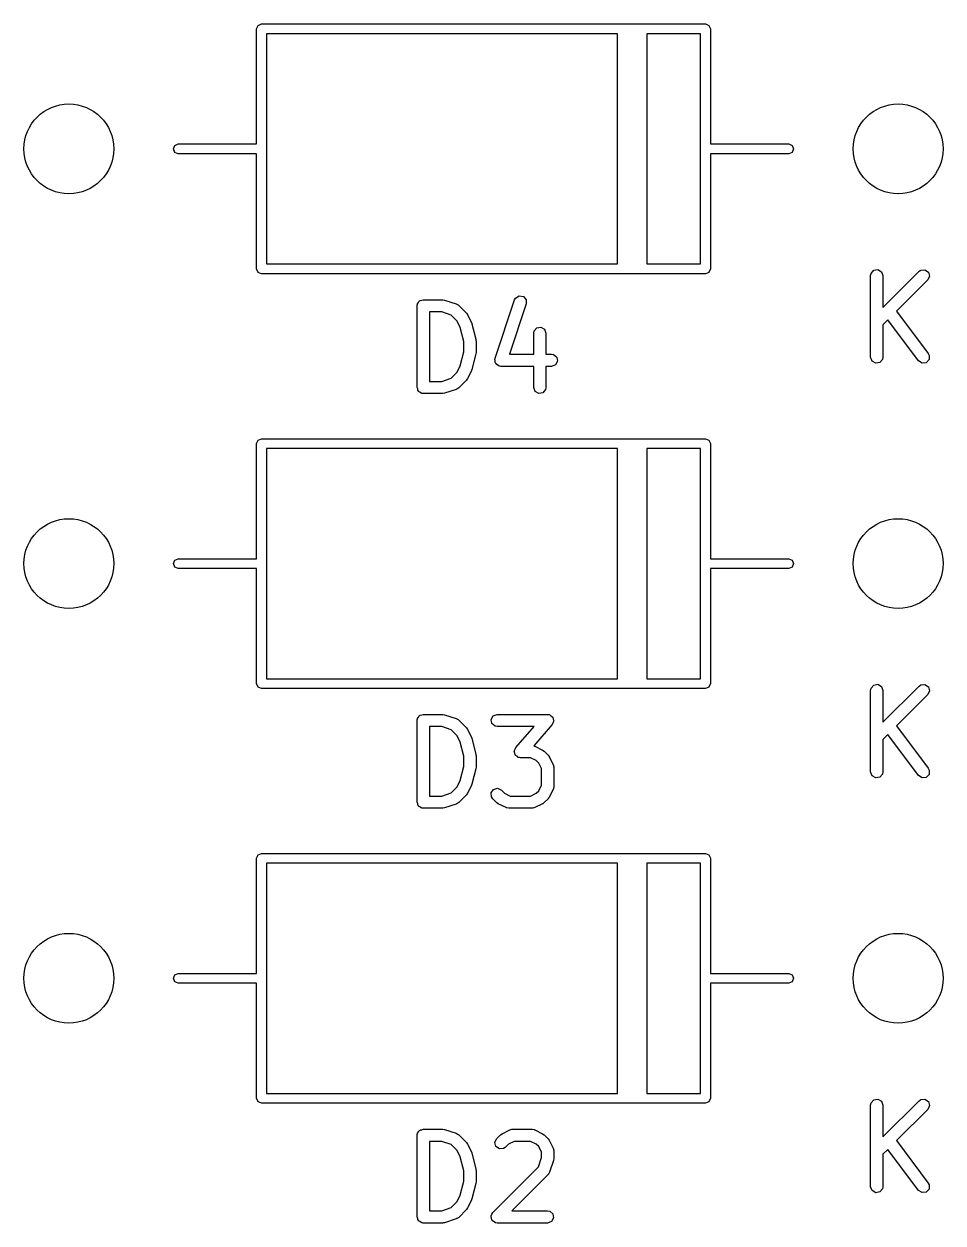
# Model space of a CAD drawing. Extents: x 80 to 221, y -131 to -73.
# Drawn here: x 82.32 to 93.58, y -99.32 to -84.63 of the extents above; entities that cross this region are included whole.
import ezdxf

# ---------------------------------------------------------------- set-up
doc = ezdxf.new("R2010")
doc.units = 0
doc.layers.add('BLACK', color=7, linetype='CONTINUOUS')

msp = doc.modelspace()

# ---------------------------------------------------------------- linework, layer by layer
at = {"layer": 'BLACK', "linetype": 'CONTINUOUS'}
for p, q in [((85.172, -84.688), (85.1896, -84.6456)), ((85.172, -86.098), (85.172, -84.688)), ((85.1896, -84.6456), (85.232, -84.628)), ((85.232, -84.628), (90.672, -84.628)), ((90.672, -84.628), (90.7144, -84.6456)), ((90.7144, -84.6456), (90.732, -84.688)), ((90.732, -84.688), (90.732, -86.098)), ((85.292, -84.748), (85.292, -87.568)), ((89.592, -84.748), (85.292, -84.748)), ((89.592, -87.568), (89.592, -84.748)), ((89.952, -84.748), (89.952, -87.568)), ((90.612, -84.748), (89.952, -84.748)), ((90.612, -87.568), (90.612, -84.748)), ((84.152, -86.158), (84.1696, -86.1156)), ((84.1696, -86.2004), (84.152, -86.158)), ((84.1696, -86.1156), (84.212, -86.098)), ((84.212, -86.218), (84.1696, -86.2004)), ((84.212, -86.098), (85.172, -86.098)), ((90.732, -86.098), (91.692, -86.098)), ((91.692, -86.098), (91.7344, -86.1156)), ((91.7344, -86.2004), (91.692, -86.218)), ((91.7344, -86.1156), (91.752, -86.158)), ((91.752, -86.158), (91.7344, -86.2004)), ((85.172, -86.218), (84.212, -86.218)), ((85.172, -87.628), (85.172, -86.218)), ((91.692, -86.218), (90.732, -86.218)), ((90.732, -86.218), (90.732, -87.628)), ((85.1896, -87.6704), (85.172, -87.628)), ((85.232, -87.688), (85.1896, -87.6704)), ((85.292, -87.568), (89.592, -87.568)), ((89.952, -87.568), (90.612, -87.568)), ((90.7144, -87.6704), (90.672, -87.688)), ((90.732, -87.628), (90.7144, -87.6704)), ((92.6996, -87.6847), (92.7326, -87.6454)), ((92.7326, -87.6454), (92.7831, -87.6365)), ((92.7831, -87.6365), (92.8275, -87.6622)), ((92.8275, -87.6622), (92.8451, -87.7104)), ((92.8451, -88.1007), (93.2885, -87.6573)), ((93.2885, -87.6573), (93.3098, -87.6424)), ((93.3098, -87.6424), (93.3609, -87.6379)), ((93.3609, -87.6379), (93.403, -87.6674)), ((93.403, -87.6674), (93.4162, -87.7169)), ((90.672, -87.688), (85.232, -87.688)), ((92.6951, -87.7104), (92.6996, -87.6847)), ((92.6951, -88.7104), (92.6951, -87.7104)), ((92.8451, -87.7104), (92.8451, -88.1007)), ((93.3946, -87.7634), (93.012, -88.146)), ((93.4162, -87.7169), (93.3946, -87.7634)), ((88.3456, -87.9861), (88.3893, -87.9593)), ((88.3893, -87.9593), (88.4401, -87.9668)), ((88.4401, -87.9668), (88.4741, -88.0052)), ((87.1389, -88.0804), (87.1406, -88.0706)), ((87.1389, -89.0804), (87.1389, -88.0804)), ((87.14, -88.0674), (87.1417, -88.0645)), ((87.1406, -88.0706), (87.14, -88.0674)), ((87.1417, -88.0645), (87.1434, -88.0547)), ((87.1434, -88.0547), (87.156, -88.0398)), ((87.156, -88.0398), (87.1657, -88.0229)), ((87.1657, -88.0229), (87.1721, -88.0206)), ((87.1721, -88.0206), (87.1764, -88.0154)), ((87.1764, -88.0154), (87.1956, -88.012)), ((87.1956, -88.012), (87.2139, -88.0054)), ((87.2139, -88.0054), (87.452, -88.0054)), ((87.452, -88.0054), (87.4741, -88.0093)), ((87.4741, -88.0093), (87.4757, -88.0092)), ((87.4757, -88.0092), (87.6186, -88.0568)), ((87.6186, -88.0568), (87.6415, -88.0693)), ((87.6415, -88.0693), (87.6438, -88.0731)), ((87.6438, -88.0731), (87.6479, -88.075)), ((87.6479, -88.075), (87.7431, -88.1702)), ((88.0951, -88.7233), (88.3332, -88.009)), ((88.4755, -88.0565), (88.2703, -88.672)), ((88.3332, -88.009), (88.3456, -87.9861)), ((88.4741, -88.0052), (88.4755, -88.0565)), ((87.2889, -88.1554), (87.2889, -89.0054)), ((87.4398, -88.1554), (87.2889, -88.1554)), ((87.5543, -88.1936), (87.4398, -88.1554)), ((87.6285, -88.2677), (87.5543, -88.1936)), ((87.6669, -88.3447), (87.6285, -88.2677)), ((87.7431, -88.1702), (87.756, -88.1886)), ((87.756, -88.1886), (87.7572, -88.1897)), ((87.7572, -88.1897), (87.8048, -88.2849)), ((92.9048, -88.2531), (92.8451, -88.3129)), ((93.2815, -88.7554), (92.9048, -88.2531)), ((93.012, -88.146), (93.4015, -88.6654)), ((87.7103, -88.5182), (87.6669, -88.3447)), ((87.8048, -88.2849), (87.8085, -88.2973)), ((87.8085, -88.2973), (87.8105, -88.3003)), ((87.8105, -88.3003), (87.8581, -88.4908)), ((88.5675, -88.4137), (88.572, -88.3881)), ((88.5675, -88.672), (88.5675, -88.4137)), ((88.572, -88.3881), (88.605, -88.3488)), ((88.605, -88.3488), (88.6555, -88.3399)), ((88.6555, -88.3399), (88.6999, -88.3655)), ((88.6999, -88.3655), (88.7175, -88.4137)), ((88.7175, -88.4137), (88.7175, -88.672)), ((92.8451, -88.3129), (92.8451, -88.7104)), ((87.7103, -88.6426), (87.7103, -88.5182)), ((87.8581, -88.4908), (87.8591, -88.5057)), ((87.8591, -88.5057), (87.8603, -88.509)), ((87.8603, -88.509), (87.8603, -88.6518)), ((87.6669, -88.8161), (87.7103, -88.6426)), ((87.8581, -88.67), (87.8105, -88.8605)), ((87.8603, -88.6518), (87.8577, -88.6666)), ((87.8577, -88.6666), (87.8581, -88.67)), ((88.2703, -88.672), (88.5675, -88.672)), ((88.7175, -88.672), (88.7853, -88.672)), ((88.7853, -88.672), (88.811, -88.6766)), ((88.811, -88.6766), (88.8503, -88.7095)), ((88.8503, -88.7095), (88.8592, -88.7601)), ((92.7126, -88.7586), (92.6951, -88.7104)), ((92.8451, -88.7104), (92.8406, -88.736)), ((93.4015, -88.6654), (93.4133, -88.6886)), ((93.4133, -88.6886), (93.4105, -88.7398)), ((87.6285, -88.8931), (87.6669, -88.8161)), ((88.0924, -88.734), (88.0953, -88.7291)), ((88.096, -88.7542), (88.0924, -88.734)), ((88.0953, -88.7291), (88.0951, -88.7233)), ((88.0965, -88.7746), (88.096, -88.7542)), ((88.1003, -88.7789), (88.0965, -88.7746)), ((88.1013, -88.7845), (88.1003, -88.7789)), ((88.117, -88.7977), (88.1013, -88.7845)), ((88.1306, -88.813), (88.117, -88.7977)), ((88.1362, -88.8138), (88.1306, -88.813)), ((88.1406, -88.8175), (88.1362, -88.8138)), ((88.1663, -88.822), (88.1406, -88.8175)), ((88.5675, -88.822), (88.1663, -88.822)), ((88.5675, -89.0804), (88.5675, -88.822)), ((88.7853, -88.822), (88.7175, -88.822)), ((88.7175, -88.822), (88.7175, -89.0804)), ((88.8335, -88.8045), (88.7853, -88.822)), ((88.8592, -88.7601), (88.8335, -88.8045)), ((92.7571, -88.7842), (92.7126, -88.7586)), ((92.8076, -88.7753), (92.7571, -88.7842)), ((92.8406, -88.736), (92.8076, -88.7753)), ((93.3245, -88.7834), (93.2815, -88.7554)), ((93.3754, -88.7773), (93.3245, -88.7834)), ((93.4105, -88.7398), (93.3754, -88.7773)), ((87.2889, -89.0054), (87.4398, -89.0054)), ((87.4398, -89.0054), (87.5543, -88.9672)), ((87.5543, -88.9672), (87.6285, -88.8931)), ((87.7431, -88.9906), (87.6479, -89.0858)), ((87.7438, -88.9891), (87.7431, -88.9906)), ((87.7572, -88.9711), (87.7438, -88.9891)), ((87.8048, -88.8758), (87.7572, -88.9711)), ((87.8052, -88.8723), (87.8048, -88.8758)), ((87.8105, -88.8605), (87.8052, -88.8723)), ((87.1456, -89.0987), (87.1389, -89.0804)), ((87.149, -89.1179), (87.1456, -89.0987)), ((87.1541, -89.1222), (87.149, -89.1179)), ((87.1565, -89.1286), (87.1541, -89.1222)), ((87.1733, -89.1383), (87.1565, -89.1286)), ((87.1883, -89.1509), (87.1733, -89.1383)), ((87.198, -89.1526), (87.1883, -89.1509)), ((87.4757, -89.1515), (87.4535, -89.1548)), ((87.6186, -89.1039), (87.4757, -89.1515)), ((87.6221, -89.1011), (87.6186, -89.1039)), ((87.6266, -89.1007), (87.6221, -89.1011)), ((87.6479, -89.0858), (87.6266, -89.1007)), ((88.585, -89.1286), (88.5675, -89.0804)), ((88.6295, -89.1542), (88.585, -89.1286)), ((88.68, -89.1453), (88.6295, -89.1542)), ((88.713, -89.106), (88.68, -89.1453)), ((88.7175, -89.0804), (88.713, -89.106)), ((87.2009, -89.1542), (87.198, -89.1526)), ((87.2042, -89.1537), (87.2009, -89.1542)), ((87.2139, -89.1554), (87.2042, -89.1537)), ((87.452, -89.1554), (87.2139, -89.1554)), ((87.4535, -89.1548), (87.452, -89.1554)), ((85.172, -89.768), (85.1896, -89.7256)), ((85.1896, -89.7256), (85.232, -89.708)), ((85.232, -89.708), (90.672, -89.708)), ((90.672, -89.708), (90.7144, -89.7256)), ((90.7144, -89.7256), (90.732, -89.768)), ((85.172, -91.178), (85.172, -89.768)), ((85.292, -89.828), (85.292, -92.648)), ((89.592, -89.828), (85.292, -89.828)), ((89.592, -92.648), (89.592, -89.828)), ((89.952, -89.828), (89.952, -92.648)), ((90.612, -89.828), (89.952, -89.828)), ((90.612, -92.648), (90.612, -89.828)), ((90.732, -89.768), (90.732, -91.178)), ((84.152, -91.238), (84.1696, -91.1956)), ((84.1696, -91.1956), (84.212, -91.178)), ((84.212, -91.178), (85.172, -91.178)), ((90.732, -91.178), (91.692, -91.178)), ((91.692, -91.178), (91.7344, -91.1956)), ((91.7344, -91.1956), (91.752, -91.238)), ((84.1696, -91.2804), (84.152, -91.238)), ((84.212, -91.298), (84.1696, -91.2804)), ((85.172, -91.298), (84.212, -91.298)), ((85.172, -92.708), (85.172, -91.298)), ((91.692, -91.298), (90.732, -91.298)), ((90.732, -91.298), (90.732, -92.708)), ((91.7344, -91.2804), (91.692, -91.298)), ((91.752, -91.238), (91.7344, -91.2804)), ((85.292, -92.648), (89.592, -92.648)), ((89.952, -92.648), (90.612, -92.648)), ((85.1896, -92.7504), (85.172, -92.708)), ((85.232, -92.768), (85.1896, -92.7504)), ((90.672, -92.768), (85.232, -92.768)), ((90.7144, -92.7504), (90.672, -92.768)), ((90.732, -92.708), (90.7144, -92.7504)), ((92.6951, -92.7904), (92.6996, -92.7647)), ((92.6951, -93.7904), (92.6951, -92.7904)), ((92.6996, -92.7647), (92.7326, -92.7254)), ((92.7326, -92.7254), (92.7831, -92.7165)), ((92.7831, -92.7165), (92.8275, -92.7422)), ((92.8275, -92.7422), (92.8451, -92.7904)), ((92.8451, -93.1807), (93.2885, -92.7373)), ((92.8451, -92.7904), (92.8451, -93.1807)), ((93.2885, -92.7373), (93.3098, -92.7224)), ((93.3098, -92.7224), (93.3609, -92.7179)), ((93.3609, -92.7179), (93.403, -92.7474)), ((93.4162, -92.7969), (93.3946, -92.8434)), ((93.403, -92.7474), (93.4162, -92.7969)), ((93.3946, -92.8434), (93.012, -93.226)), ((87.156, -93.1198), (87.1657, -93.1029)), ((87.1657, -93.1029), (87.1721, -93.1006)), ((87.1721, -93.1006), (87.1764, -93.0954)), ((87.1764, -93.0954), (87.1956, -93.092)), ((87.1956, -93.092), (87.2139, -93.0854)), ((87.2139, -93.0854), (87.452, -93.0854)), ((87.452, -93.0854), (87.4741, -93.0893)), ((87.4741, -93.0893), (87.4757, -93.0892)), ((87.4757, -93.0892), (87.6186, -93.1368)), ((88.0448, -93.1474), (88.0705, -93.1029)), ((88.0705, -93.1029), (88.1187, -93.0854)), ((88.1187, -93.0854), (88.7377, -93.0854)), ((88.7377, -93.0854), (88.7488, -93.0873)), ((88.7488, -93.0873), (88.7523, -93.0868)), ((88.7523, -93.0868), (88.7549, -93.0884)), ((88.7549, -93.0884), (88.7634, -93.0899)), ((88.7634, -93.0899), (88.7789, -93.1029)), ((88.7789, -93.1029), (88.7962, -93.1134)), ((88.7962, -93.1134), (88.7981, -93.119)), ((87.1389, -93.1604), (87.1406, -93.1506)), ((87.1389, -94.1604), (87.1389, -93.1604)), ((87.14, -93.1474), (87.1417, -93.1445)), ((87.1406, -93.1506), (87.14, -93.1474)), ((87.1417, -93.1445), (87.1434, -93.1347)), ((87.1434, -93.1347), (87.156, -93.1198)), ((87.2889, -93.2354), (87.2889, -94.0854)), ((87.4398, -93.2354), (87.2889, -93.2354)), ((87.5543, -93.2736), (87.4398, -93.2354)), ((87.6186, -93.1368), (87.6415, -93.1493)), ((87.6415, -93.1493), (87.6438, -93.1531)), ((87.6438, -93.1531), (87.6479, -93.155)), ((87.6479, -93.155), (87.7431, -93.2502)), ((87.7431, -93.2502), (87.756, -93.2686)), ((88.0537, -93.1979), (88.0448, -93.1474)), ((88.093, -93.2309), (88.0537, -93.1979)), ((88.1187, -93.2354), (88.093, -93.2309)), ((88.5724, -93.2354), (88.1187, -93.2354)), ((88.3479, -93.4919), (88.5724, -93.2354)), ((88.7942, -93.2098), (88.5667, -93.4698)), ((88.8015, -93.1909), (88.7942, -93.2098)), ((88.7981, -93.119), (88.8027, -93.1229)), ((88.8116, -93.1734), (88.8015, -93.1909)), ((88.8027, -93.1229), (88.8062, -93.1428)), ((88.8062, -93.1428), (88.8127, -93.1619)), ((88.8127, -93.1619), (88.8105, -93.1675)), ((88.8105, -93.1675), (88.8116, -93.1734)), ((93.012, -93.226), (93.4015, -93.7454)), ((87.6285, -93.3477), (87.5543, -93.2736)), ((87.6669, -93.4247), (87.6285, -93.3477)), ((87.756, -93.2686), (87.7572, -93.2697)), ((87.7572, -93.2697), (87.8048, -93.3649)), ((87.8048, -93.3649), (87.8085, -93.3773)), ((87.8085, -93.3773), (87.8105, -93.3803)), ((87.8105, -93.3803), (87.8581, -93.5708)), ((92.9048, -93.3331), (92.8451, -93.3929)), ((92.8451, -93.3929), (92.8451, -93.7904)), ((93.2815, -93.8354), (92.9048, -93.3331)), ((87.7103, -93.5982), (87.6669, -93.4247)), ((88.3294, -93.5398), (88.3316, -93.5342)), ((88.3359, -93.5589), (88.3294, -93.5398)), ((88.3305, -93.5283), (88.3406, -93.5108)), ((88.3316, -93.5342), (88.3305, -93.5283)), ((88.3406, -93.5108), (88.3479, -93.4919)), ((88.5667, -93.4698), (88.5729, -93.4709)), ((88.5729, -93.4709), (88.5763, -93.4737)), ((88.5763, -93.4737), (88.5808, -93.4743)), ((88.5808, -93.4743), (88.676, -93.5219)), ((88.676, -93.5219), (88.694, -93.5352)), ((88.694, -93.5352), (88.6955, -93.5359)), ((88.6955, -93.5359), (88.7431, -93.5835)), ((87.7103, -93.7226), (87.7103, -93.5982)), ((87.8581, -93.5708), (87.8591, -93.5857)), ((87.8591, -93.5857), (87.8603, -93.589)), ((87.8603, -93.589), (87.8603, -93.7318)), ((88.3394, -93.5788), (88.3359, -93.5589)), ((88.344, -93.5827), (88.3394, -93.5788)), ((88.3459, -93.5883), (88.344, -93.5827)), ((88.3632, -93.5988), (88.3459, -93.5883)), ((88.3787, -93.6118), (88.3632, -93.5988)), ((88.3872, -93.6133), (88.3787, -93.6118)), ((88.3898, -93.6149), (88.3872, -93.6133)), ((88.3933, -93.6144), (88.3898, -93.6149)), ((88.4044, -93.6163), (88.3933, -93.6144)), ((88.5295, -93.6163), (88.4044, -93.6163)), ((88.598, -93.6506), (88.5295, -93.6163)), ((88.6285, -93.681), (88.598, -93.6506)), ((88.6627, -93.7495), (88.6285, -93.681)), ((88.7431, -93.5835), (88.756, -93.6019)), ((88.756, -93.6019), (88.7572, -93.603)), ((88.7572, -93.603), (88.8048, -93.6983)), ((88.8048, -93.6983), (88.8122, -93.7232)), ((87.6669, -93.8961), (87.7103, -93.7226)), ((87.8581, -93.75), (87.8105, -93.9405)), ((87.8603, -93.7318), (87.8577, -93.7466)), ((87.8577, -93.7466), (87.8581, -93.75)), ((88.6627, -93.9522), (88.6627, -93.7495)), ((88.8122, -93.7232), (88.8112, -93.7276)), ((88.8112, -93.7276), (88.8127, -93.7318)), ((88.8127, -93.7318), (88.8127, -93.9699)), ((92.7126, -93.8386), (92.6951, -93.7904)), ((92.7571, -93.8642), (92.7126, -93.8386)), ((92.8406, -93.816), (92.8076, -93.8553)), ((92.8451, -93.7904), (92.8406, -93.816)), ((93.3245, -93.8634), (93.2815, -93.8354)), ((93.4105, -93.8198), (93.3754, -93.8573)), ((93.4015, -93.7454), (93.4133, -93.7686)), ((93.4133, -93.7686), (93.4105, -93.8198)), ((87.5543, -94.0472), (87.6285, -93.9731)), ((87.6285, -93.9731), (87.6669, -93.8961)), ((87.8048, -93.9558), (87.7572, -94.0511)), ((87.8052, -93.9523), (87.8048, -93.9558)), ((87.8105, -93.9405), (87.8052, -93.9523)), ((88.0756, -94.0037), (88.1252, -93.9904)), ((88.1252, -93.9904), (88.1717, -94.0121)), ((88.6285, -94.0207), (88.6627, -93.9522)), ((88.8053, -93.999), (88.8048, -94.0034)), ((88.8082, -93.9956), (88.8053, -93.999)), ((88.8127, -93.9699), (88.8082, -93.9956)), ((92.8076, -93.8553), (92.7571, -93.8642)), ((93.3754, -93.8573), (93.3245, -93.8634)), ((87.2889, -94.0854), (87.4398, -94.0854)), ((87.4398, -94.0854), (87.5543, -94.0472)), ((87.7431, -94.0706), (87.6479, -94.1658)), ((87.7438, -94.0691), (87.7431, -94.0706)), ((87.7572, -94.0511), (87.7438, -94.0691)), ((88.0462, -94.0457), (88.0756, -94.0037)), ((88.0507, -94.0968), (88.0462, -94.0457)), ((88.0656, -94.1182), (88.0507, -94.0968)), ((88.1133, -94.1658), (88.0656, -94.1182)), ((88.1717, -94.0121), (88.2107, -94.0511)), ((88.2107, -94.0511), (88.2792, -94.0854)), ((88.2792, -94.0854), (88.5295, -94.0854)), ((88.5295, -94.0854), (88.598, -94.0511)), ((88.598, -94.0511), (88.6285, -94.0207)), ((88.7431, -94.1182), (88.6955, -94.1658)), ((88.7438, -94.1167), (88.7431, -94.1182)), ((88.7572, -94.0987), (88.7438, -94.1167)), ((88.8048, -94.0034), (88.7572, -94.0987)), ((87.1456, -94.1787), (87.1389, -94.1604)), ((87.149, -94.1979), (87.1456, -94.1787)), ((87.1541, -94.2022), (87.149, -94.1979)), ((87.1565, -94.2086), (87.1541, -94.2022)), ((87.1733, -94.2183), (87.1565, -94.2086)), ((87.1883, -94.2309), (87.1733, -94.2183)), ((87.198, -94.2326), (87.1883, -94.2309)), ((87.2009, -94.2342), (87.198, -94.2326)), ((87.2042, -94.2337), (87.2009, -94.2342)), ((87.2139, -94.2354), (87.2042, -94.2337)), ((87.452, -94.2354), (87.2139, -94.2354)), ((87.4535, -94.2348), (87.452, -94.2354)), ((87.4757, -94.2315), (87.4535, -94.2348)), ((87.6186, -94.1839), (87.4757, -94.2315)), ((87.6221, -94.1811), (87.6186, -94.1839)), ((87.6266, -94.1807), (87.6221, -94.1811)), ((87.6479, -94.1658), (87.6266, -94.1807)), ((88.1147, -94.1665), (88.1133, -94.1658)), ((88.1327, -94.1798), (88.1147, -94.1665)), ((88.228, -94.2275), (88.1327, -94.1798)), ((88.2324, -94.228), (88.228, -94.2275)), ((88.2359, -94.2309), (88.2324, -94.228)), ((88.2615, -94.2354), (88.2359, -94.2309)), ((88.5472, -94.2354), (88.2615, -94.2354)), ((88.5515, -94.2338), (88.5472, -94.2354)), ((88.5558, -94.2349), (88.5515, -94.2338)), ((88.5808, -94.2275), (88.5558, -94.2349)), ((88.676, -94.1798), (88.5808, -94.2275)), ((88.6771, -94.1787), (88.676, -94.1798)), ((88.6955, -94.1658), (88.6771, -94.1787)), ((85.172, -94.848), (85.1896, -94.8056)), ((85.172, -96.258), (85.172, -94.848)), ((85.1896, -94.8056), (85.232, -94.788)), ((85.232, -94.788), (90.672, -94.788)), ((90.672, -94.788), (90.7144, -94.8056)), ((90.7144, -94.8056), (90.732, -94.848)), ((90.732, -94.848), (90.732, -96.258)), ((85.292, -94.908), (85.292, -97.728)), ((89.592, -94.908), (85.292, -94.908)), ((89.592, -97.728), (89.592, -94.908)), ((89.952, -94.908), (89.952, -97.728)), ((90.612, -94.908), (89.952, -94.908)), ((90.612, -97.728), (90.612, -94.908)), ((84.152, -96.318), (84.1696, -96.2756)), ((84.1696, -96.3604), (84.152, -96.318)), ((84.1696, -96.2756), (84.212, -96.258)), ((84.212, -96.258), (85.172, -96.258)), ((90.732, -96.258), (91.692, -96.258)), ((91.692, -96.258), (91.7344, -96.2756)), ((91.7344, -96.2756), (91.752, -96.318)), ((91.752, -96.318), (91.7344, -96.3604)), ((84.212, -96.378), (84.1696, -96.3604)), ((85.172, -96.378), (84.212, -96.378)), ((85.172, -97.788), (85.172, -96.378)), ((91.692, -96.378), (90.732, -96.378)), ((90.732, -96.378), (90.732, -97.788)), ((91.7344, -96.3604), (91.692, -96.378)), ((85.1896, -97.8304), (85.172, -97.788)), ((85.292, -97.728), (89.592, -97.728)), ((89.952, -97.728), (90.612, -97.728)), ((90.732, -97.788), (90.7144, -97.8304)), ((92.6996, -97.8447), (92.7326, -97.8054)), ((92.7326, -97.8054), (92.7831, -97.7965)), ((92.7831, -97.7965), (92.8275, -97.8222)), ((92.8451, -98.2607), (93.2885, -97.8173)), ((93.2885, -97.8173), (93.3098, -97.8024)), ((93.3098, -97.8024), (93.3609, -97.7979)), ((93.3609, -97.7979), (93.403, -97.8274)), ((85.232, -97.848), (85.1896, -97.8304)), ((90.672, -97.848), (85.232, -97.848)), ((90.7144, -97.8304), (90.672, -97.848)), ((92.6951, -97.8704), (92.6996, -97.8447)), ((92.6951, -98.8704), (92.6951, -97.8704)), ((92.8275, -97.8222), (92.8451, -97.8704)), ((92.8451, -97.8704), (92.8451, -98.2607)), ((93.3946, -97.9234), (93.012, -98.306)), ((93.4162, -97.8769), (93.3946, -97.9234)), ((93.403, -97.8274), (93.4162, -97.8769)), ((87.1389, -98.2404), (87.1406, -98.2306)), ((87.1389, -99.2404), (87.1389, -98.2404)), ((87.14, -98.2274), (87.1417, -98.2245)), ((87.1406, -98.2306), (87.14, -98.2274)), ((87.1417, -98.2245), (87.1434, -98.2147)), ((87.1434, -98.2147), (87.156, -98.1998)), ((87.156, -98.1998), (87.1657, -98.1829)), ((87.1657, -98.1829), (87.1721, -98.1806)), ((87.1721, -98.1806), (87.1764, -98.1754)), ((87.1764, -98.1754), (87.1956, -98.172)), ((87.1956, -98.172), (87.2139, -98.1654)), ((87.2139, -98.1654), (87.452, -98.1654)), ((87.452, -98.1654), (87.4741, -98.1693)), ((87.4741, -98.1693), (87.4757, -98.1692)), ((87.4757, -98.1692), (87.6186, -98.2168)), ((87.6186, -98.2168), (87.6415, -98.2293)), ((87.6415, -98.2293), (87.6438, -98.2331)), ((87.6438, -98.2331), (87.6479, -98.235)), ((87.6479, -98.235), (87.7431, -98.3302)), ((88.1133, -98.2826), (88.1609, -98.235)), ((88.1609, -98.235), (88.1792, -98.2221)), ((88.1792, -98.2221), (88.1804, -98.2209)), ((88.1804, -98.2209), (88.2756, -98.1733)), ((88.2756, -98.1733), (88.3006, -98.1659)), ((88.3006, -98.1659), (88.3049, -98.1669)), ((88.3049, -98.1669), (88.3091, -98.1654)), ((88.3091, -98.1654), (88.5472, -98.1654)), ((88.5472, -98.1654), (88.5729, -98.1699)), ((88.5729, -98.1699), (88.5763, -98.1728)), ((88.5763, -98.1728), (88.5808, -98.1733)), ((88.5808, -98.1733), (88.676, -98.2209)), ((88.676, -98.2209), (88.694, -98.2343)), ((88.694, -98.2343), (88.6955, -98.235)), ((88.6955, -98.235), (88.7431, -98.2826)), ((87.2889, -98.3154), (87.2889, -99.1654)), ((87.4398, -98.3154), (87.2889, -98.3154)), ((87.5543, -98.3536), (87.4398, -98.3154)), ((87.6285, -98.4277), (87.5543, -98.3536)), ((87.7431, -98.3302), (87.756, -98.3486)), ((87.756, -98.3486), (87.7572, -98.3497)), ((87.7572, -98.3497), (87.8048, -98.4449)), ((88.0916, -98.3291), (88.1133, -98.2826)), ((88.1048, -98.3786), (88.0916, -98.3291)), ((88.1469, -98.4081), (88.1048, -98.3786)), ((88.198, -98.4036), (88.1469, -98.4081)), ((88.2193, -98.3887), (88.198, -98.4036)), ((88.2583, -98.3496), (88.2193, -98.3887)), ((88.3268, -98.3154), (88.2583, -98.3496)), ((88.5295, -98.3154), (88.3268, -98.3154)), ((88.598, -98.3496), (88.5295, -98.3154)), ((88.6285, -98.38), (88.598, -98.3496)), ((88.6627, -98.4486), (88.6285, -98.38)), ((88.7431, -98.2826), (88.756, -98.301)), ((88.756, -98.301), (88.7572, -98.3021)), ((88.7572, -98.3021), (88.8048, -98.3973)), ((88.8048, -98.3973), (88.8122, -98.4223)), ((93.012, -98.306), (93.4015, -98.8254)), ((87.6669, -98.5047), (87.6285, -98.4277)), ((87.7103, -98.6782), (87.6669, -98.5047)), ((87.8048, -98.4449), (87.8085, -98.4573)), ((87.8085, -98.4573), (87.8105, -98.4603)), ((87.8105, -98.4603), (87.8581, -98.6508)), ((88.6245, -98.6284), (88.6627, -98.5139)), ((88.6627, -98.5139), (88.6627, -98.4486)), ((88.8089, -98.5498), (88.7612, -98.6927)), ((88.8127, -98.5261), (88.8088, -98.5482)), ((88.8088, -98.5482), (88.8089, -98.5498)), ((88.8122, -98.4223), (88.8112, -98.4266)), ((88.8112, -98.4266), (88.8127, -98.4309)), ((88.8127, -98.4309), (88.8127, -98.5261)), ((92.9048, -98.4131), (92.8451, -98.4729)), ((92.8451, -98.4729), (92.8451, -98.8704)), ((93.2815, -98.9154), (92.9048, -98.4131)), ((87.7103, -98.8026), (87.7103, -98.6782)), ((87.8581, -98.6508), (87.8591, -98.6657)), ((87.8591, -98.6657), (87.8603, -98.669)), ((87.8603, -98.669), (87.8603, -98.8118)), ((88.0656, -99.1873), (88.6245, -98.6284)), ((88.7612, -98.6927), (88.7488, -98.7156)), ((87.6669, -98.9761), (87.7103, -98.8026)), ((87.8581, -98.83), (87.8105, -99.0205)), ((87.8603, -98.8118), (87.8577, -98.8266)), ((87.8577, -98.8266), (87.8581, -98.83)), ((88.7431, -98.722), (88.2997, -99.1654)), ((88.745, -98.7179), (88.7431, -98.722)), ((88.7488, -98.7156), (88.745, -98.7179)), ((93.4015, -98.8254), (93.4133, -98.8486)), ((87.6285, -99.0531), (87.6669, -98.9761)), ((92.7126, -98.9186), (92.6951, -98.8704)), ((92.7571, -98.9442), (92.7126, -98.9186)), ((92.8076, -98.9353), (92.7571, -98.9442)), ((92.8406, -98.896), (92.8076, -98.9353)), ((92.8451, -98.8704), (92.8406, -98.896)), ((93.3245, -98.9434), (93.2815, -98.9154)), ((93.3754, -98.9373), (93.3245, -98.9434)), ((93.4105, -98.8998), (93.3754, -98.9373)), ((93.4133, -98.8486), (93.4105, -98.8998)), ((87.4398, -99.1654), (87.5543, -99.1272)), ((87.5543, -99.1272), (87.6285, -99.0531)), ((87.7572, -99.1311), (87.7438, -99.1491)), ((87.8048, -99.0358), (87.7572, -99.1311)), ((87.8052, -99.0323), (87.8048, -99.0358)), ((87.8105, -99.0205), (87.8052, -99.0323)), ((87.1456, -99.2587), (87.1389, -99.2404)), ((87.149, -99.2779), (87.1456, -99.2587)), ((87.1541, -99.2822), (87.149, -99.2779)), ((87.1565, -99.2886), (87.1541, -99.2822)), ((87.2889, -99.1654), (87.4398, -99.1654)), ((87.6186, -99.2639), (87.4757, -99.3115)), ((87.6221, -99.2611), (87.6186, -99.2639)), ((87.6266, -99.2607), (87.6221, -99.2611)), ((87.6479, -99.2458), (87.6266, -99.2607)), ((87.7431, -99.1506), (87.6479, -99.2458)), ((87.7438, -99.1491), (87.7431, -99.1506)), ((88.044, -99.2338), (88.0454, -99.2307)), ((88.0498, -99.2556), (88.044, -99.2338)), ((88.0448, -99.2274), (88.0561, -99.2078)), ((88.0454, -99.2307), (88.0448, -99.2274)), ((88.0537, -99.2779), (88.0498, -99.2556)), ((88.0563, -99.2801), (88.0537, -99.2779)), ((88.0561, -99.2078), (88.0656, -99.1873)), ((88.0572, -99.2834), (88.0563, -99.2801)), ((88.0757, -99.2963), (88.0572, -99.2834)), ((88.2997, -99.1654), (88.7377, -99.1654)), ((88.7377, -99.1654), (88.7634, -99.1699)), ((88.7634, -99.1699), (88.8027, -99.2029)), ((88.8116, -99.2534), (88.7859, -99.2978)), ((88.8027, -99.2029), (88.8116, -99.2534)), ((87.1733, -99.2983), (87.1565, -99.2886)), ((87.1883, -99.3109), (87.1733, -99.2983)), ((87.198, -99.3126), (87.1883, -99.3109)), ((87.2009, -99.3142), (87.198, -99.3126)), ((87.2042, -99.3137), (87.2009, -99.3142)), ((87.2139, -99.3154), (87.2042, -99.3137)), ((87.452, -99.3154), (87.2139, -99.3154)), ((87.4535, -99.3148), (87.452, -99.3154)), ((87.4757, -99.3115), (87.4535, -99.3148)), ((88.093, -99.3109), (88.0757, -99.2963)), ((88.0976, -99.3117), (88.093, -99.3109)), ((88.0993, -99.3128), (88.0976, -99.3117)), ((88.1025, -99.3125), (88.0993, -99.3128)), ((88.1187, -99.3154), (88.1025, -99.3125)), ((88.7377, -99.3154), (88.1187, -99.3154)), ((88.7859, -99.2978), (88.7377, -99.3154))]:
    msp.add_line(p, q, dxfattribs=at)
at = {"layer": 'BLACK'}
for centre in [(82.872, -86.158), (93.032, -86.158), (82.872, -91.238), (93.032, -91.238), (82.872, -96.318), (93.032, -96.318)]:
    msp.add_circle(centre, 0.55, dxfattribs=at)

doc.saveas('drawing.dxf')
